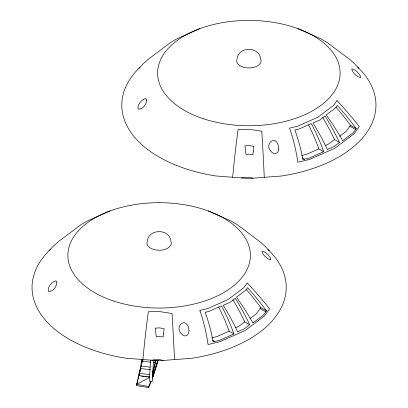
<?xml version="1.0" encoding="UTF-8"?>
<svg xmlns="http://www.w3.org/2000/svg" width="408" height="408" viewBox="0 0 408 408"><rect width="100%" height="100%" fill="white"/><g stroke="black" fill="none" stroke-linecap="round" stroke-linejoin="round"><path stroke-width="0.61" d="M139.811 372.718L139.123 373.702L139.21 374.661L141.831 359.356M139.215 373.514L136.435 385.545L148.685 387.6L148.691 386.452L150.807 381.169M150.557 360.335L149.333 381.041L151.062 381.511L152.276 381.296L153.536 359.963M139.312 373.529L139.21 374.661L139.306 373.529L139.21 374.661L139.159 373.738M140.148 369.673L139.561 372.79L140.148 369.719M141.566 362.187L141.8 360.937M140.377 368.48L140.612 367.246M141.55 362.299L141.785 361.065M147.354 240.776C149.231 228.577 169.019 228.577 170.896 240.776M237.104 58.497C238.981 46.293 258.769 46.293 260.646 58.497M152.429 375.136L156.08 360.29M140.459 370.994L140.913 369.148M142.734 361.769L143.035 360.539M136.741 384.336L137.669 380.71M137.975 379.501L138.899 375.87M158.075 360.575L152.317 378.517M158.105 360.427L153 376.814L152.918 375.885L157.646 360.682M139.199 375.88C139.383 370.204 142.188 364.981 142.621 359.346M153.949 360.06L155.208 360.213C154.969 364.614 153.403 368.781 152.424 373.055M152.449 377.058L153.005 375.666L152.347 375.564M148.685 387.6L151.184 381.353M339.645 136.343L346.02 131.549L350.503 125.282L348.764 122.946A119.294 42.978 45.8 0 0 335.978 107.177M355.628 129.566L356.291 128.622L355.011 126.903A134.013 48.282 45.8 0 0 338.579 106.819L337.314 105.402L335.498 107.931L326.211 114.923L327.318 116.474A150.639 75.47 54.2 0 1 341.557 138.751L342.659 140.694L353.496 132.539L355.628 129.566L349.84 126.225M249.895 318.628L256.27 313.829L260.753 307.561L259.009 305.23A119.294 42.978 45.8 0 0 246.228 289.456M265.878 311.845L266.541 310.906L265.261 309.188A134.013 48.282 45.8 0 0 248.829 289.104L247.564 287.686L245.749 290.215L236.462 297.202L237.568 298.753A150.639 75.47 54.2 0 1 251.807 321.035L252.909 322.973L263.746 314.823L265.878 311.845L260.09 308.504M138.812 68.416L143.131 63.842L147.818 59.634L170.473 42.554L177.138 38.683L199.808 28.611M49.062 250.701L53.382 246.126L58.069 241.919L80.723 224.834L87.388 220.963L110.058 210.895M339.461 142.474L338.716 140.887A153.581 88.674 60 0 0 325.992 117.473L325.079 116.005L319.704 120.054L312.997 123.022L313.905 124.491A153.581 88.674 60 0 1 326.63 147.91L327.374 149.491L334.081 146.523L339.461 142.474L334.483 139.602L328.619 144.014L325.304 145.483M249.711 324.758L248.967 323.172A153.581 88.674 60 0 0 236.242 299.752L235.329 298.284L229.954 302.333L223.247 305.306L224.155 306.77A153.581 88.674 60 0 1 236.88 330.189L237.624 331.775L244.331 328.802L249.711 324.758L244.734 321.881L238.864 326.298L235.554 327.762M149.726 377.39L136.44 384.397L148.691 386.452M152.174 376.105L153.005 375.666L153 376.814L152.924 375.855L152.276 375.753M323.702 151.679L322.927 149.547A150.639 97.119 66.6 0 0 312.181 125.256L311.294 123.573L298.885 129.071L294.887 130.024L295.535 131.799A134.013 98.19 79.6 0 1 302.481 157.361L302.889 159.584L309.279 158.069L323.702 151.679L318.872 148.889L306.434 154.403L301.599 155.56M233.952 333.958L233.177 331.832A150.639 97.119 66.6 0 0 222.431 307.535L221.544 305.852L209.136 311.35L205.137 312.309L205.785 314.078A134.013 98.19 79.6 0 1 212.731 339.64L213.139 341.868L219.529 340.349L233.952 333.958L229.123 331.174L216.684 336.682L211.849 337.839M252.996 178.169L248.875 177.194L241.459 177.919M163.246 360.448L159.125 359.474L151.71 360.198M142.621 361.253L150.802 362.233M153.316 362.534L155.208 362.758M140.908 366.022L150.348 367.149M140.908 368.567L150.348 369.694M139.199 373.335L149.894 374.615M141.714 376.181L143.606 376.411M144.86 376.559L146.747 376.783M148.007 376.936L149.894 377.16M139.199 375.595L149.665 377.017M152.276 375.783L152.918 375.885M297.942 28.611L320.611 38.683L327.277 42.554L349.931 59.634L354.618 63.842L358.938 68.416M208.192 210.895L230.862 220.963L237.527 224.834L260.182 241.919L264.869 246.126L269.188 250.701M350.503 125.282L356.291 128.622M302.374 157.983L304.501 159.212M260.753 307.561L266.541 310.906M212.624 340.262L214.751 341.491M334.483 139.602L333.397 137.287A136.69 78.917 60 0 0 322.662 117.412M244.734 321.881L243.647 319.571A136.69 78.917 60 0 0 232.912 299.696M318.872 148.889L317.822 146.003A134.023 86.404 66.6 0 0 308.509 124.884M229.123 331.174L228.072 328.287A134.023 86.404 66.6 0 0 218.759 307.163M200.017 310.983L199.803 310.406L207.953 308.458L228.174 299.498L243.693 287.819L247.228 282.897L247.656 283.351A132.309 44.013 44.4 0 1 267.418 306.173L269.55 308.887L264.466 315.976L245.137 330.521L219.943 341.68L208.044 344.525L207.509 340.889A132.309 98.654 82.3 0 0 200.017 310.983M232.672 177.251A153.255 21.231 -84.3 0 1 237.548 133.477L238.083 129.494L248.875 129.239L261.773 131.208L261.91 133.345A153.27 10.215 87.3 0 1 264.257 177.312M357.683 67.187A127.092 73.379 0 0 1 281.77 175.981L248.875 178.48L215.98 175.981A127.092 73.379 0 0 1 140.066 67.187M260.676 59.063A12.22 7.053 0 0 1 248.875 67.942A12.22 7.053 0 0 1 237.074 59.063M267.934 249.472A127.092 73.379 0 0 1 192.02 358.265L159.125 360.764L126.23 358.265A127.092 73.379 0 0 1 50.317 249.472M174.507 359.596A153.27 10.215 87.3 0 0 172.161 315.629L172.023 313.492L159.125 311.518L148.334 311.778L147.798 315.756A153.255 21.231 -84.3 0 0 142.922 359.53M170.927 241.342A12.22 7.053 0 0 1 159.125 250.226A12.22 7.053 0 0 1 147.324 241.342M56.921 282.489C56.692 286.63 52.953 291.832 48.465 291.434C47.027 287.329 51.663 281.969 55.718 280.852L56.345 281.066L56.921 282.489M146.671 100.21C146.441 104.346 142.703 109.548 138.215 109.15C136.777 105.05 141.413 99.69 145.467 98.568L146.095 98.782L146.671 100.21M189.103 330.475L188.404 333.673L187.578 334.815A3.774 3.733 41.8 0 1 183.972 335.738C171.263 328.72 186.716 313.538 189.103 330.475M278.853 148.196L278.154 151.388L277.328 152.531A3.774 3.733 41.8 0 1 273.722 153.454C261.013 146.441 276.466 131.259 278.853 148.196M163.516 333.78L163.159 336.957L159.125 336.447L156.274 336.779L155.219 328.149L159.125 327.869L164.128 328.583L163.516 333.78M253.266 151.501L252.909 154.673L248.875 154.163L246.024 154.494L244.968 145.865L248.875 145.585L253.878 146.304L253.266 151.501M360.473 77.158L360.233 77.5C356.459 76.536 352.767 72.93 351.727 69.181L352.043 68.835C355.118 69.35 357.719 72.252 359.586 74.674A3.856 1.107 52.8 0 1 360.473 77.158M270.723 259.442L270.478 259.779C266.71 258.82 263.017 255.214 261.977 251.466L262.293 251.114C265.368 251.634 267.969 254.531 269.836 256.958A3.856 1.107 52.8 0 1 270.723 259.442M336.977 100.618L333.443 105.539L317.924 117.213L297.702 126.174L289.553 128.122L289.767 128.704A132.309 98.654 82.3 0 1 297.259 158.605L297.794 162.246L309.692 159.401L334.886 148.237L354.215 133.691L359.3 126.608L357.173 123.889A132.309 44.013 44.4 0 0 337.406 101.067L336.977 100.618M203.25 118.703A91.244 52.678 0 0 0 340.119 73.078A91.244 52.678 0 0 0 203.25 27.458A91.244 52.678 0 0 0 203.25 118.703M113.501 300.982A91.244 52.678 0 0 0 250.369 255.362A91.244 52.678 0 0 0 113.501 209.738A91.244 52.678 0 0 0 113.501 300.982"/></g></svg>
